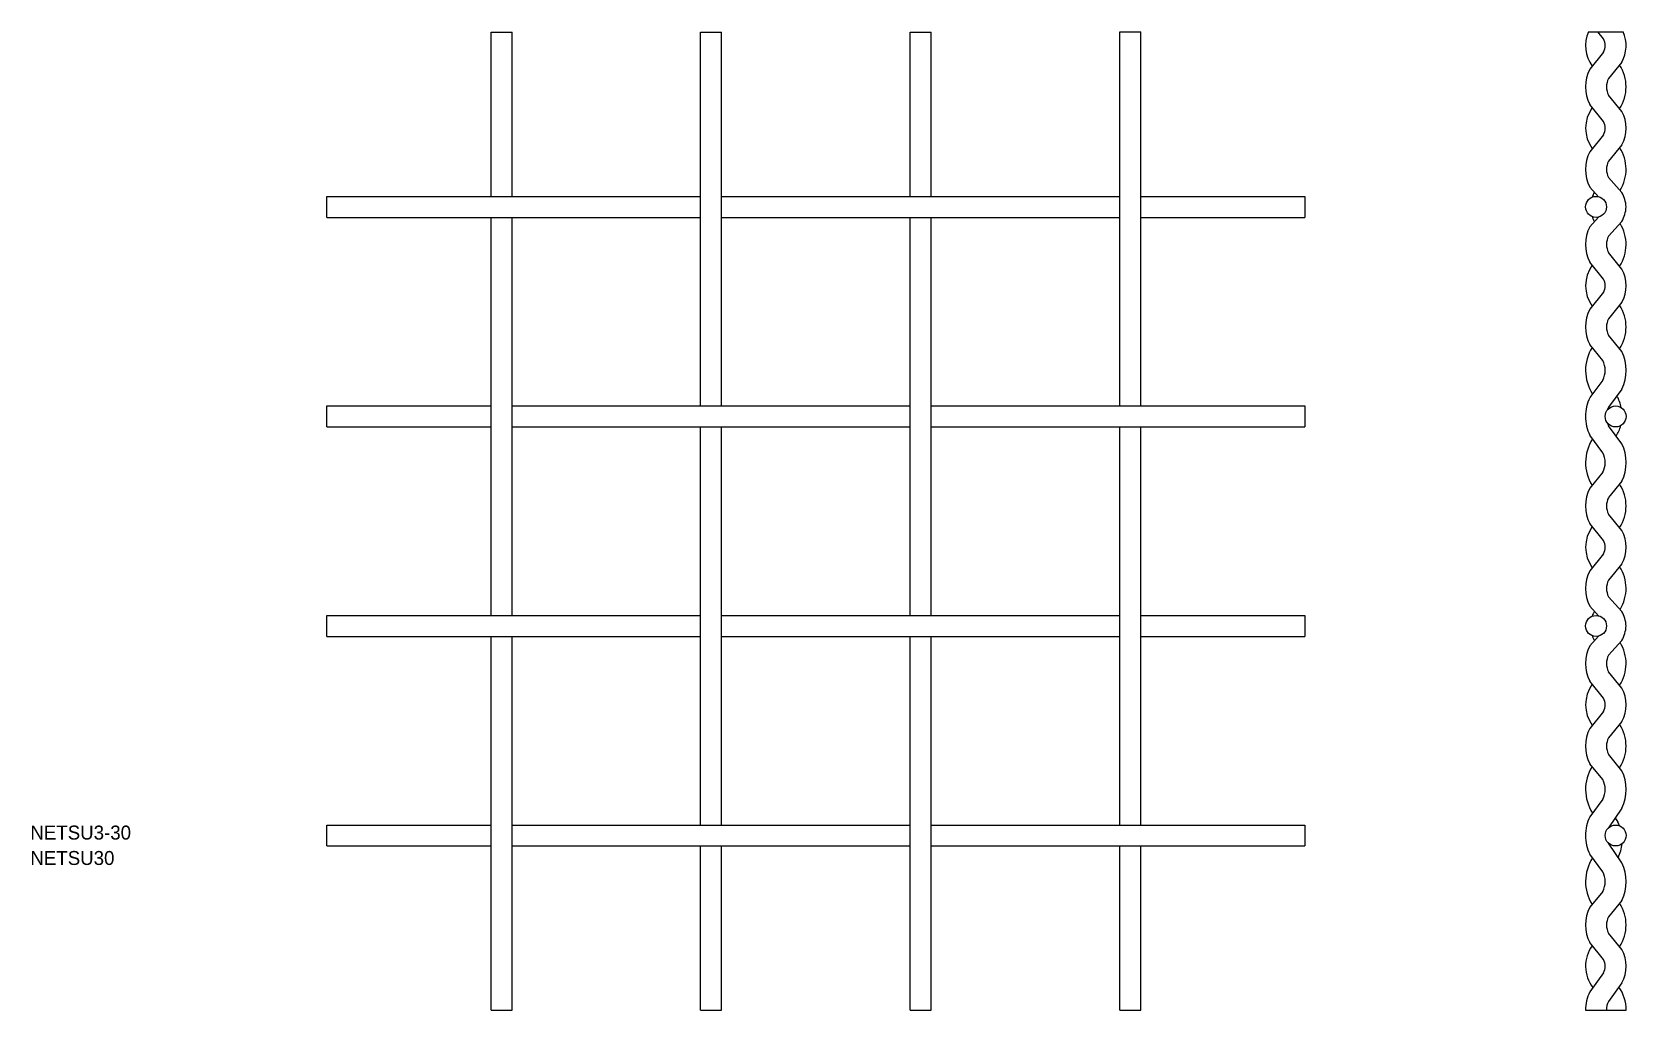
# Model space of a CAD drawing. Extents: x 0 to 228, y 3 to 144.
import ezdxf

# ---------------------------------------------------------------- set-up
doc = ezdxf.new("R2010")
doc.units = 0
doc.layers.get('0').update_dxf_attribs({"linetype": 'CONTINUOUS'})

msp = doc.modelspace()

# ---------------------------------------------------------------- linework, layer by layer
at = {"color": 7, "linetype": 'CONTINUOUS'}
for p, q in [((65.96, 143.5), (68.96, 143.5)), ((65.96, 120), (65.96, 143.5)), ((68.96, 120), (68.96, 143.5)), ((95.96, 143.5), (98.96, 143.5)), ((95.96, 90), (95.96, 143.5)), ((98.96, 90), (98.96, 143.5)), ((125.96, 143.5), (128.96, 143.5)), ((125.96, 120), (125.96, 143.5)), ((128.96, 120), (128.96, 143.5)), ((155.96, 143.56), (158.96, 143.56)), ((155.96, 90), (155.96, 143.56)), ((158.96, 90), (158.96, 143.56)), ((223.05, 143.56), (228.05, 143.56)), ((225.21, 142.55), (224.4, 143.56)), ((225.21, 140.64), (223.26, 138.22)), ((227.85, 139.21), (225.93, 136.87)), ((225.21, 130.73), (223.26, 133.16)), ((227.85, 132.16), (225.93, 134.51)), ((225.21, 128.83), (223.26, 126.4)), ((227.85, 127.4), (225.93, 125.05)), ((224.49, 119.96), (223.26, 121.34)), ((227.86, 120.58), (225.93, 122.69)), ((42.46, 120), (95.96, 120)), ((42.46, 117), (42.46, 120)), ((98.96, 120), (155.96, 120)), ((158.96, 120), (182.46, 120)), ((182.46, 120), (182.46, 117)), ((42.46, 117), (95.96, 117)), ((65.96, 60), (65.96, 117)), ((68.96, 60), (68.96, 117)), ((98.96, 117), (155.96, 117)), ((125.96, 60), (125.96, 117)), ((128.96, 60), (128.96, 117)), ((158.96, 117), (182.46, 117)), ((224.49, 117.04), (223.26, 115.66)), ((227.86, 116.42), (225.93, 114.31)), ((227.85, 109.6), (225.93, 111.95)), ((225.21, 108.17), (223.26, 110.6)), ((225.21, 106.27), (223.26, 103.84)), ((227.85, 104.84), (225.93, 102.49)), ((225.14, 96.5), (223.26, 98.78)), ((227.85, 97.78), (225.93, 100.13)), ((225.14, 93.71), (223.25, 91.19)), ((227.85, 92.42), (225.93, 89.83)), ((42.46, 90), (65.96, 90)), ((42.46, 87), (42.46, 90)), ((68.96, 90), (125.96, 90)), ((128.96, 90), (182.46, 90)), ((182.46, 90), (182.46, 87)), ((42.46, 87), (65.96, 87)), ((68.96, 87), (125.96, 87)), ((95.96, 30), (95.96, 87)), ((98.96, 30), (98.96, 87)), ((128.96, 87), (182.46, 87)), ((155.96, 30), (155.96, 87)), ((158.96, 30), (158.96, 87)), ((227.85, 84.58), (225.93, 87.17)), ((225.14, 83.29), (223.25, 85.81)), ((225.14, 80.5), (223.26, 78.22)), ((227.85, 79.21), (225.93, 76.87)), ((225.21, 70.73), (223.26, 73.16)), ((227.85, 72.16), (225.93, 74.51)), ((225.21, 68.83), (223.26, 66.4)), ((227.85, 67.4), (225.93, 65.05)), ((227.86, 60.58), (225.93, 62.69)), ((42.46, 60), (95.96, 60)), ((42.46, 57), (42.46, 60)), ((98.96, 60), (155.96, 60)), ((158.96, 60), (182.46, 60)), ((182.46, 60), (182.46, 57)), ((224.49, 59.96), (223.26, 61.34)), ((42.46, 57), (95.96, 57)), ((65.96, 3.5), (65.96, 57)), ((68.96, 3.5), (68.96, 57)), ((98.96, 57), (155.96, 57)), ((125.96, 3.5), (125.96, 57)), ((128.96, 3.5), (128.96, 57)), ((158.96, 57), (182.46, 57)), ((224.49, 57.04), (223.26, 55.66)), ((227.86, 56.42), (225.93, 54.31)), ((225.21, 48.17), (223.26, 50.6)), ((227.85, 49.6), (225.93, 51.95)), ((225.21, 46.27), (223.26, 43.84)), ((227.85, 44.84), (225.93, 42.49)), ((227.85, 37.78), (225.93, 40.13)), ((225.14, 36.5), (223.26, 38.78)), ((225.14, 33.71), (223.25, 31.19)), ((227.85, 32.42), (225.93, 29.6)), ((42.46, 30), (65.96, 30)), ((42.46, 27), (42.46, 30)), ((68.96, 30), (125.96, 30)), ((128.96, 30), (182.46, 30)), ((182.46, 30), (182.46, 27)), ((226.9, 31.03), (227.29, 30.39)), ((227.85, 24.58), (225.93, 27.4)), ((42.46, 27), (65.96, 27)), ((68.96, 27), (125.96, 27)), ((95.96, 3.5), (95.96, 27)), ((98.96, 3.5), (98.96, 27)), ((128.96, 27), (182.46, 27)), ((155.96, 3.5), (155.96, 27)), ((158.96, 3.5), (158.96, 27)), ((225.14, 23.29), (223.25, 25.81)), ((225.14, 20.5), (223.26, 18.22)), ((227.85, 19.21), (225.93, 16.87)), ((227.85, 12.16), (225.93, 14.51)), ((225.21, 10.73), (223.26, 13.16)), ((225.21, 8.83), (223.26, 6.1)), ((227.85, 7.4), (225.93, 4.75)), ((65.96, 3.5), (68.96, 3.5)), ((95.96, 3.5), (98.96, 3.5)), ((125.96, 3.5), (128.96, 3.5)), ((155.96, 3.5), (158.96, 3.5)), ((222.65, 3.5), (228.45, 3.5))]:
    msp.add_line(p, q, dxfattribs=at)
for centre in [(224.15, 118.5), (226.95, 88.5), (224.15, 58.5), (226.95, 28.5)]:
    msp.add_circle(centre, 1.5, dxfattribs=at)
for centre, radius, start, end in [((227.65, 141.6), 5, 156.8983, 216.0213), ((223.45, 141.6), 2, 331.5537, 28.4463), ((223.45, 141.6), 5, 331.5537, 23.1016), ((228.26, 135.69), 5.61, 153.1765, 206.8235), ((222.84, 135.69), 5.61, 326.3094, 33.6903), ((228.26, 135.69), 2.61, 153.1765, 206.8235), ((227.65, 129.78), 5, 143.9784, 216.0213), ((223.45, 129.78), 2, 331.5537, 28.4463), ((223.45, 129.78), 5, 331.5537, 28.4463), ((228.26, 123.87), 5.61, 153.1765, 206.8235), ((222.84, 123.87), 5.61, 327.773, 33.6903), ((228.26, 123.87), 2.61, 153.1765, 206.8235), ((228.28, 118.2), 5, 151.5537, 160.3385), ((223.46, 118.2), 5, 3.4398, 28.4463), ((228.28, 118.8), 5, 199.6615, 208.4463), ((223.46, 118.8), 5, 331.5537, 356.5602), ((228.26, 113.13), 5.61, 153.1765, 206.8235), ((228.26, 113.13), 2.61, 153.1765, 206.8235), ((222.84, 113.13), 5.61, 326.3095, 32.227), ((227.65, 107.22), 5, 143.9785, 216.0216), ((223.45, 107.22), 5, 331.5537, 28.4463), ((223.45, 107.22), 2, 331.5537, 28.4463), ((228.26, 101.31), 5.61, 153.1765, 206.8235), ((222.84, 101.31), 5.61, 326.3095, 33.6906), ((228.26, 101.31), 2.61, 153.1765, 206.8235), ((228.91, 95.1), 6.26, 148.3673, 212.7838), ((222.19, 95.1), 3.26, 334.6269, 25.3731), ((222.19, 95.1), 6.26, 334.6269, 25.3731), ((222.27, 88.64), 5.61, 11.5065, 30.0094), ((228.26, 88.65), 5.61, 153.1765, 181.5747), ((228.26, 88.65), 2.61, 153.1765, 163.0641), ((228.26, 88.35), 5.61, 178.4253, 206.8235), ((228.26, 88.35), 2.61, 196.9368, 206.8235), ((222.27, 88.64), 5.61, 328.1364, 345.0483), ((228.91, 81.9), 6.26, 147.2162, 211.6327), ((222.19, 81.9), 6.26, 334.6269, 25.3731), ((222.19, 81.9), 3.26, 334.6269, 25.3731), ((228.26, 75.69), 5.61, 153.1765, 206.8235), ((222.84, 75.69), 5.61, 326.3094, 33.6905), ((228.26, 75.69), 2.61, 153.1765, 206.8235), ((227.65, 69.78), 5, 143.9784, 216.0214), ((223.45, 69.78), 5, 331.5537, 28.4463), ((223.45, 69.78), 2, 331.5537, 28.4463), ((228.26, 63.87), 5.61, 153.1765, 206.8235), ((222.84, 63.87), 5.61, 327.773, 33.6904), ((228.26, 63.87), 2.61, 153.1765, 206.8235), ((228.28, 58.2), 5, 151.0734, 160.3385), ((223.46, 58.2), 5, 3.4398, 28.4463), ((228.28, 58.8), 5, 199.6615, 208.9266), ((223.46, 58.8), 5, 331.5537, 356.5602), ((228.26, 53.13), 5.61, 153.1765, 206.8235), ((222.84, 53.13), 5.61, 326.3097, 32.2269), ((228.26, 53.13), 2.61, 153.1765, 206.8235), ((227.65, 47.22), 5, 143.9787, 216.0216), ((223.45, 47.22), 2, 331.5537, 28.4463), ((223.45, 47.22), 5, 331.5537, 28.4463), ((228.26, 41.31), 5.61, 153.1765, 206.8235), ((222.84, 41.31), 5.61, 326.3094, 33.6906), ((228.26, 41.31), 2.61, 153.1765, 206.8235), ((228.91, 35.1), 6.26, 148.3672, 212.7837), ((222.19, 35.1), 6.26, 334.6269, 25.3731), ((222.19, 35.1), 3.26, 334.6269, 25.3731), ((228.26, 28.65), 5.61, 153.1765, 181.5747), ((222.28, 27.86), 5.61, 21.2843, 26.8235), ((228.26, 28.35), 5.61, 178.4253, 206.8235), ((228.91, 21.9), 6.26, 147.2162, 211.6326), ((222.28, 27.86), 5.61, 333.6813, 354.4442), ((222.19, 21.9), 3.26, 334.6269, 25.3731), ((222.19, 21.9), 6.26, 334.6269, 25.3731), ((222.84, 15.69), 5.61, 326.3095, 33.6905), ((228.26, 15.69), 5.61, 153.1765, 206.8235), ((228.26, 15.69), 2.61, 153.1765, 206.8235), ((227.65, 9.78), 5, 143.9785, 217.7437), ((223.45, 9.78), 5, 331.5537, 28.4463), ((223.45, 9.78), 2, 331.5537, 28.4463), ((228.26, 3.57), 5.61, 153.1765, 180.7063), ((228.26, 3.57), 2.61, 153.1765, 181.5182), ((222.84, 3.57), 5.61, 359.2937, 35.2596)]:
    msp.add_arc(centre, radius, start, end, dxfattribs=at)

# ---------------------------------------------------------------- texts
for s, p in [('NETSU3-30', (0, 27.92)), ('NETSU30', (0, 24.28))]:
    msp.add_text(s, height=2, dxfattribs=at).set_placement(p)

doc.saveas('drawing.dxf')
